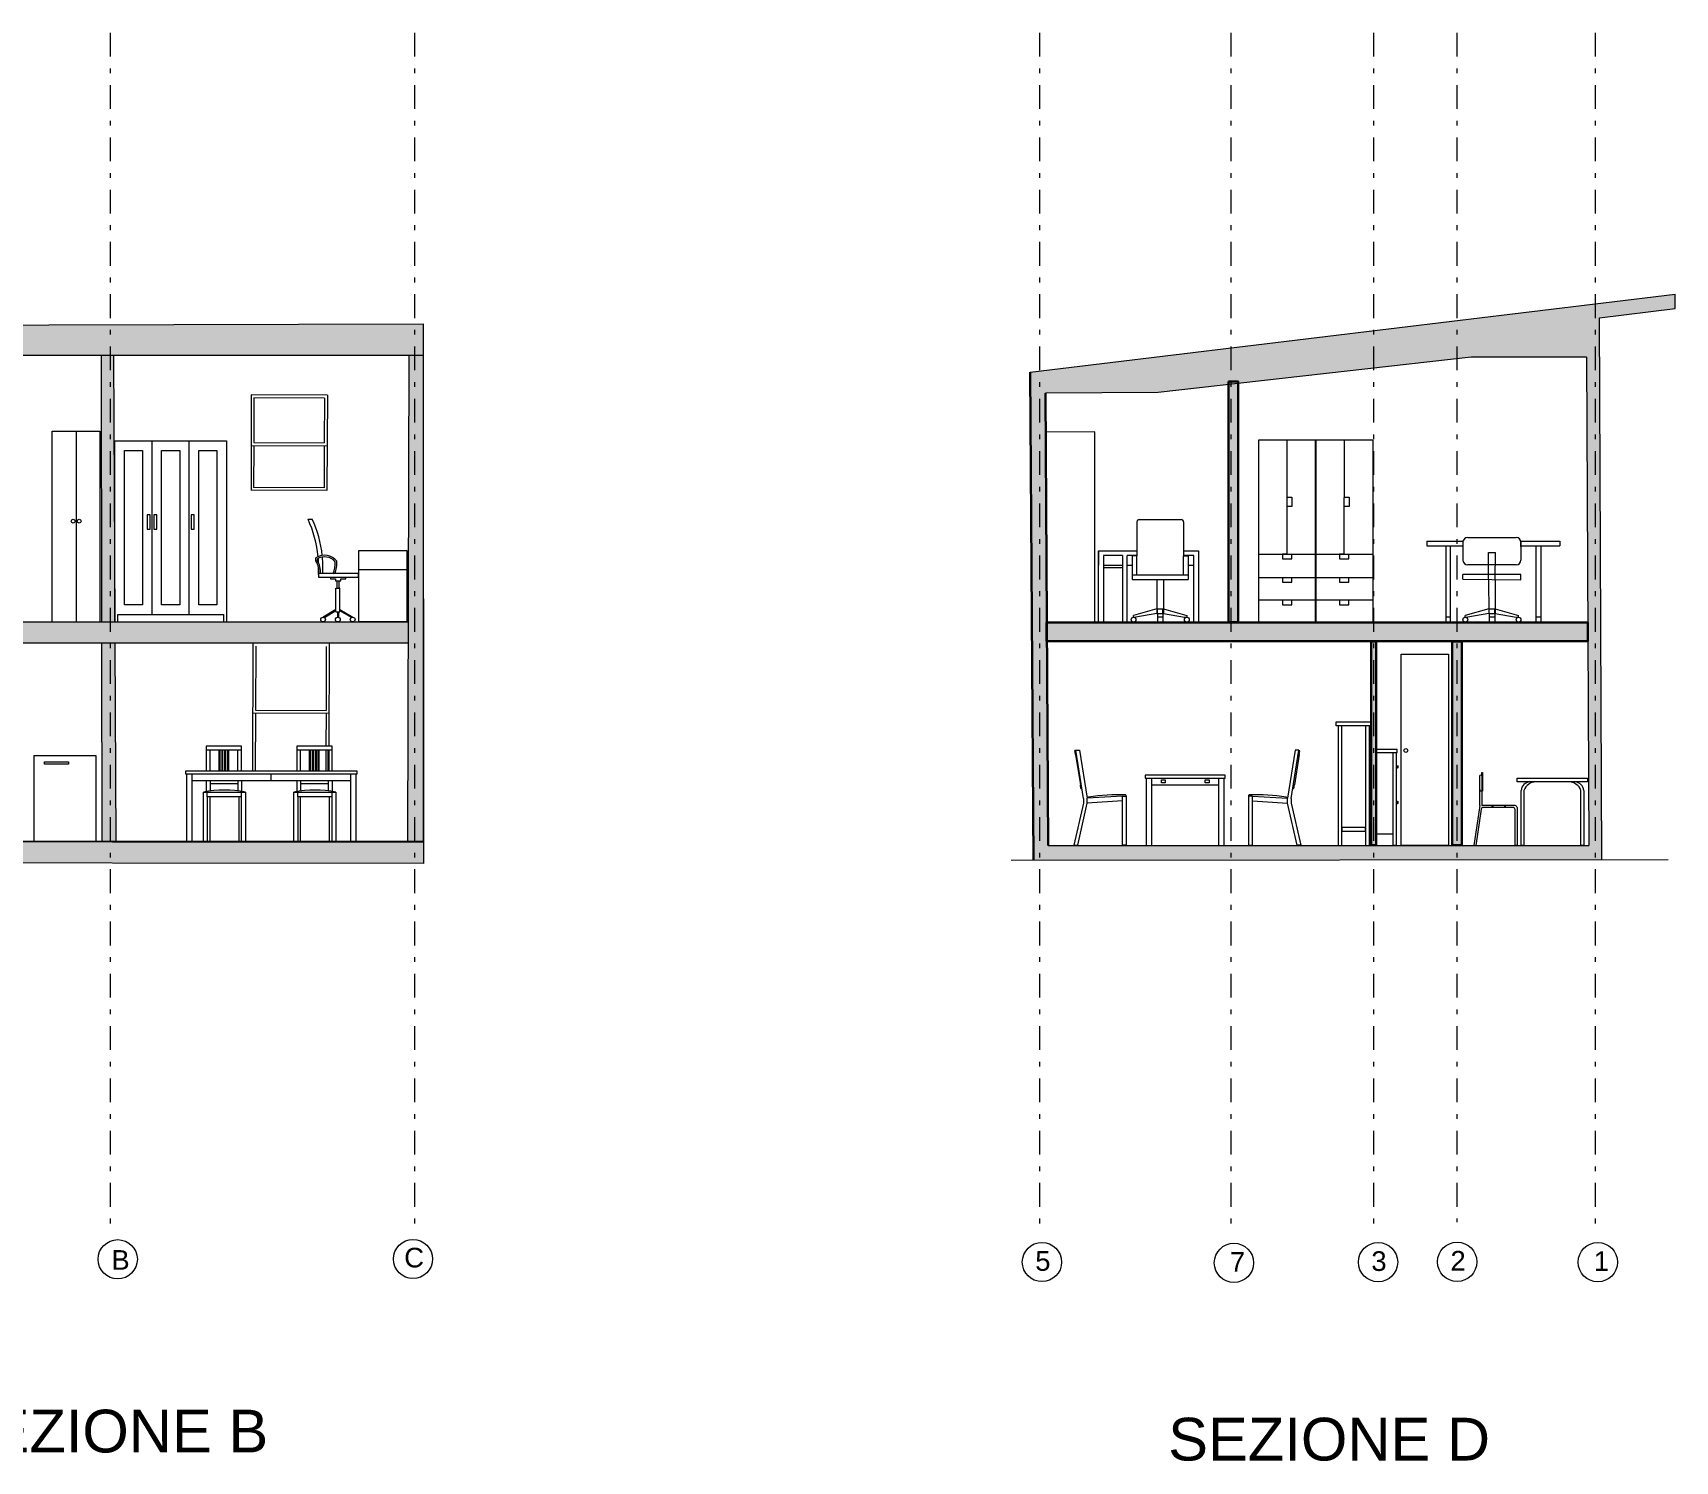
# Model space of a CAD drawing. Header units: inches. Extents: x -26 to 192, y 12 to 124.
# Drawn here: x 29.21 to 63.76, y 50.05 to 80.1 of the extents above; entities that cross this region are included whole.
import ezdxf

# ---------------------------------------------------------------- set-up
doc = ezdxf.new("R2010")
doc.units = ezdxf.units.IN
doc.header["$MEASUREMENT"] = 0
doc.linetypes.add('DASHDOT', pattern=[1, 0.5, -0.25, 0, -0.25])
for name, color, linetype, lineweight in [('A-ANNO-NOTE', 255, 'Continuous', 35), ('Arredi', 3, 'Continuous', 15), ('linee', 255, 'DASHDOT', 13), ('Muri esterni', 1, 'Continuous', 30), ('S.Finestre', 6, 'Continuous', 30)]:
    doc.layers.add(name, color=color, linetype=linetype, lineweight=lineweight)
doc.styles.get("Standard").update_dxf_attribs({"font": 'Arial.ttf'})

msp = doc.modelspace()

# ---------------------------------------------------------------- hatches: boundary and pattern name
at = {"lineweight": 0}
h = msp.add_hatch(color=0, dxfattribs=at)
h.dxf.hatch_style = 1
h.set_gradient(color1=(51, 51, 51), color2=(51, 51, 51), tint=1)
h.paths.add_polyline_path([(62.173, 74.106), (63.761, 74.299), (63.761, 74.6), (50.192, 72.96), (50.247, 62.696), (62.221, 62.708)])
h.paths.add_polyline_path([(61.899, 73.276), (61.942, 63.003), (50.57, 63.001), (50.519, 72.52), (52.888, 72.532), (59.472, 73.276)], flags=16)
at = {"layer": 'linee'}
h = msp.add_hatch(color=0, dxfattribs=at)
h.dxf.hatch_style = 1
h.set_gradient(color1=(51, 51, 51), color2=(51, 51, 51), tint=1)
h.paths.add_polyline_path([(56.801, 70.334), (56.901, 70.334), (56.901, 70.134), (56.801, 70.134)], flags=0)
h.paths.add_polyline_path([(50.194, 72.96), (50.26, 62.696), (62.221, 62.708), (62.173, 74.106), (63.761, 74.299), (63.761, 74.6)])
h.paths.add_polyline_path([(52.888, 72.532), (59.472, 73.276), (61.899, 73.276), (61.942, 63.003), (61.839, 63.003), (61.839, 63.001), (61.779, 63.001), (50.57, 63.001), (50.519, 72.52)], flags=16)
h.paths.add_polyline_path([(56.205, 71.534), (56.805, 71.534), (56.798, 69.134), (56.205, 69.134)], flags=0)
h.paths.add_polyline_path([(52.489, 69.859), (53.369, 69.859, -0.414214), (53.419, 69.809), (53.419, 69.204), (53.733, 69.204), (53.733, 67.704), (53.633, 67.704), (53.633, 68.904), (53.519, 68.904), (53.519, 68.699), (53.519, 68.599), (52.999, 68.599), (52.999, 67.979), (53.489, 67.844), (53.489, 67.804, -0.414214), (53.539, 67.754, -1), (53.439, 67.754, -0.414214), (53.489, 67.804), (53.439, 67.804), (52.997, 67.886), (52.987, 67.886), (52.987, 67.704), (52.87, 67.704), (52.87, 67.886), (52.86, 67.886), (52.419, 67.804), (52.369, 67.804, -0.414214), (52.419, 67.754, -0.410565), (52.369, 67.704), (52.233, 67.704), (52.233, 67.704), (51.633, 67.704), (51.633, 69.204), (52.439, 69.204), (52.439, 69.809, -0.414214)], flags=0)
h.paths.add_polyline_path([(56.198, 67.704), (54.998, 67.704), (54.998, 68.164), (56.198, 68.164)], flags=0)
h.paths.add_polyline_path([(54.998, 71.534), (55.598, 71.534), (55.598, 70.334), (55.698, 70.334), (55.698, 70.134), (55.598, 70.134), (55.598, 71.534), (54.998, 71.534), (54.998, 69.134), (54.998, 68.644), (56.898, 68.644), (56.898, 68.544), (56.698, 68.544), (56.698, 68.644), (55.698, 68.644), (55.698, 68.544), (55.498, 68.544), (55.498, 68.644), (54.998, 68.644)], flags=0)
h.paths.add_polyline_path([(53.519, 69.099), (53.633, 69.104), (53.419, 69.104), (53.419, 69.099)], flags=0)
h.paths.add_polyline_path([(52.439, 69.104), (52.439, 69.099), (52.439, 68.699), (52.339, 68.699), (52.339, 69.104)], flags=0)
h.paths.add_polyline_path([(52.133, 69.104), (52.133, 67.704), (51.733, 67.704), (51.733, 69.104)], flags=0)
h.paths.add_polyline_path([(57.47, 67.29), (57.47, 65.021), (57.91, 65.021), (57.91, 64.961), (57.89, 64.961), (57.89, 63.001), (57.83, 63.001), (57.83, 63.241), (57.47, 63.241), (57.47, 67.29), (57.37, 67.29), (57.37, 65.521), (57.33, 65.521), (57.33, 63.001), (57.25, 63.001), (57.25, 63.301), (56.75, 63.301), (56.75, 63.001), (56.67, 63.001), (56.67, 65.521), (56.63, 65.521), (56.63, 65.601), (57.37, 65.601), (57.37, 67.29)], flags=0)
h.paths.add_polyline_path([(58.538, 69.404), (59.299, 69.404, -0.356388), (59.397, 69.484), (60.417, 69.484, -0.356388), (60.515, 69.404), (61.338, 69.404), (61.338, 69.304), (60.938, 69.304), (60.938, 67.804), (60.838, 67.804), (60.838, 69.304), (60.517, 69.304), (60.517, 69.294), (60.517, 69.009, -0.414212), (60.417, 68.909), (59.981, 68.909), (59.979, 68.704), (60.517, 68.704), (60.517, 68.594), (59.977, 68.598), (59.977, 67.979), (60.467, 67.844), (60.467, 67.804, -0.414214), (60.517, 67.754, -1), (60.417, 67.754, -0.414214), (60.467, 67.804), (60.417, 67.804), (59.976, 67.886), (59.966, 67.886), (59.839, 67.886), (59.397, 67.804), (59.347, 67.804, -0.414214), (59.397, 67.754, -1), (59.297, 67.754, -0.414214), (59.347, 67.804), (59.347, 67.844), (59.839, 67.98), (59.837, 68.599), (59.297, 68.604), (59.297, 68.704), (59.837, 68.704), (59.837, 68.909), (59.397, 68.909, -0.414214), (59.297, 69.009), (59.297, 69.304), (59.038, 69.304), (59.038, 67.804), (58.938, 67.804), (58.938, 69.304), (58.538, 69.304)], flags=0)
h.paths.add_polyline_path([(51.234, 65.006), (51.395, 63.995, -0.192906), (51.422, 64.017, -0.056956), (52.198, 64.066, -0.61279), (52.213, 64.039), (52.213, 63.006), (52.133, 63.006), (52.133, 63.94), (51.395, 63.895), (51.193, 63.006), (51.113, 63.006), (51.315, 63.89), (51.315, 63.99), (51.281, 64.202, -0.095315), (51.261, 64.202), (51.249, 64.281), (51.147, 64.92), (51.135, 64.999, -0.100389), (51.154, 65.004), (51.154, 65.006)], flags=0)
h.paths.add_polyline_path([(57.995, 67.025), (58.995, 67.025), (58.995, 63.001), (57.995, 63.001)], flags=0)
h.paths.add_polyline_path([(52.615, 64.481), (54.295, 64.481), (54.295, 64.421), (54.275, 64.421), (54.275, 63.001), (54.155, 63.001), (54.155, 64.281), (52.755, 64.281), (52.755, 63.001), (52.635, 63.001), (52.635, 64.421), (52.615, 64.421)], flags=0)
h.paths.add_polyline_path([(52.955, 64.381), (53.035, 64.381), (53.035, 64.321), (52.955, 64.321)], flags=0)
h.paths.add_polyline_path([(55.767, 65.006), (55.847, 65.006), (55.845, 64.998, -0.100389), (55.865, 64.992), (55.852, 64.913), (55.752, 64.281), (55.739, 64.202, -0.095315), (55.719, 64.202), (55.685, 63.99), (55.685, 63.89), (55.887, 63.006), (55.807, 63.006), (55.605, 63.895), (54.867, 63.94), (54.867, 63.006), (54.787, 63.006), (54.787, 64.039, -0.61279), (54.802, 64.066, -0.056956), (55.578, 64.017, -0.192906), (55.605, 63.995)], flags=0)
h.paths.add_polyline_path([(53.875, 64.381), (53.955, 64.381), (53.955, 64.321), (53.875, 64.321)], flags=0)
h.paths.add_polyline_path([(58.135, 65.001, -1), (58.055, 65.001, -1)], flags=0)
h.paths.add_polyline_path([(59.692, 64.541), (59.706, 64.541), (59.706, 64.146), (59.692, 64.146), (59.692, 64.147, 0.096723), (59.652, 64.141), (59.652, 64.181), (59.652, 64.475, -0.096723), (59.692, 64.481)], flags=0)
h.paths.add_polyline_path([(60.439, 64.421), (61.919, 64.421), (61.919, 64.341), (60.83, 64.341, 0.298283), (60.579, 64.161), (60.579, 63.001), (60.519, 63.001), (60.519, 64.161, -0.356963), (60.703, 64.341), (60.439, 64.341)], flags=0)
at = {"layer": 'Muri esterni', "lineweight": 0}
h = msp.add_hatch(color=0, dxfattribs=at)
h.dxf.hatch_style = 1
h.set_gradient(color1=(51, 51, 51), color2=(51, 51, 51), tint=1)
h.paths.add_polyline_path([(24.656, 73.318), (24.297, 73.318), (24.336, 63.094), (24.524, 63.088), (24.661, 63.088)])
h.paths.add_polyline_path([(37.115, 67.705), (24.659, 67.705), (24.659, 67.256), (37.114, 67.256)])
h.paths.add_polyline_path([(30.941, 67.256), (30.665, 67.256), (30.67, 63.084), (30.961, 63.084)])
h.paths.add_polyline_path([(30.907, 73.318), (30.657, 73.318), (30.664, 67.705), (30.939, 67.705)])
h.paths.add_polyline_path([(37.428, 63.074), (28.346, 63.084), (24.345, 63.084), (24.345, 62.639), (37.428, 62.624)])
h.paths.add_polyline_path([(37.423, 73.976), (24.295, 73.945), (24.297, 73.318), (24.656, 73.318), (37.423, 73.318)])
h.paths.add_polyline_path([(37.423, 73.318), (37.129, 73.318), (37.103, 63.084), (37.423, 63.084)])
at = {"layer": 'Muri esterni'}
h = msp.add_hatch(color=0, dxfattribs=at)
h.dxf.hatch_style = 1
h.set_gradient(color1=(51, 51, 51), color2=(51, 51, 51), tint=1)
h.paths.add_polyline_path([(54.417, 67.691), (54.417, 67.298), (57.414, 67.298), (57.414, 67.691)])
h.paths.add_polyline_path([(57.414, 67.691), (57.414, 67.298), (59.171, 67.298), (59.171, 67.691)])
h.paths.add_polyline_path([(59.171, 67.691), (59.171, 67.298), (61.923, 67.298), (61.923, 67.661), (61.923, 67.691)])
h.paths.add_polyline_path([(54.417, 67.298), (54.417, 67.691), (50.545, 67.691), (50.547, 67.298)])
h.paths.add_polyline_path([(54.565, 72.722), (54.417, 72.705), (54.417, 67.702), (54.565, 67.702)])
h.paths.add_polyline_path([(54.417, 72.705), (54.365, 72.699), (54.365, 67.702), (54.417, 67.702)])
h.paths.add_polyline_path([(57.37, 63.01), (57.414, 63.01), (57.414, 67.29), (57.37, 67.29)])
h.paths.add_polyline_path([(57.469, 67.29), (57.414, 67.29), (57.414, 63.01), (57.469, 63.01)])
h.paths.add_polyline_path([(59.27, 67.29), (59.171, 67.29), (59.171, 63.01), (59.27, 63.01)])
h.paths.add_polyline_path([(59.171, 67.29), (59.07, 67.29), (59.07, 63.01), (59.171, 63.01)])

# ---------------------------------------------------------------- linework, layer by layer
at = {"color": 0, "lineweight": 0}
msp.add_lwpolyline([(61.839, 64.161), (61.839, 63.001), (61.779, 63.001)], dxfattribs=at)
at = {"layer": 'A-ANNO-NOTE', "color": 0, "lineweight": 0}
for centre in [(30.998, 54.296), (37.21, 54.302), (50.441, 54.238), (54.48, 54.22), (57.511, 54.236), (59.175, 54.243), (62.135, 54.236)]:
    msp.add_circle(centre, 0.413, dxfattribs=at)
at = {"layer": 'Arredi', "color": 0, "lineweight": 0}
for p, q in [((31.721, 67.866), (31.721, 71.517)), ((32.503, 67.866), (32.503, 71.517)), ((51.554, 71.704), (50.524, 71.698)), ((51.554, 67.704), (51.554, 71.704)), ((54.998, 71.534), (54.998, 67.704)), ((56.198, 71.534), (54.998, 71.534)), ((54.998, 71.534), (54.998, 69.134)), ((55.598, 69.134), (55.598, 71.534)), ((56.198, 67.704), (56.198, 71.534)), ((56.205, 71.534), (56.205, 67.704)), ((57.405, 71.534), (56.205, 71.534)), ((56.798, 69.134), (56.805, 71.534)), ((57.405, 67.704), (57.405, 71.534)), ((55.598, 70.334), (55.698, 70.334)), ((55.698, 70.134), (55.598, 70.134)), ((55.698, 70.334), (55.698, 70.134)), ((56.801, 70.334), (56.901, 70.334)), ((56.901, 70.134), (56.801, 70.134)), ((56.901, 70.334), (56.901, 70.134)), ((35.002, 69.87), (35.088, 69.87)), ((52.439, 69.809), (52.439, 69.099)), ((52.489, 69.859), (53.369, 69.859)), ((53.419, 69.809), (53.419, 69.099)), ((54.998, 69.624), (54.998, 67.704)), ((54.998, 69.624), (54.998, 68.624)), ((54.998, 69.624), (54.998, 68.424)), ((59.397, 69.484), (60.417, 69.484)), ((51.633, 69.204), (52.439, 69.204)), ((51.633, 67.704), (51.633, 69.204)), ((51.633, 69.204), (51.633, 68.904)), ((52.133, 69.104), (51.733, 69.104)), ((51.733, 69.104), (51.733, 67.704)), ((52.133, 69.104), (52.133, 67.704)), ((52.439, 69.104), (52.233, 69.104)), ((52.233, 67.704), (52.233, 69.104)), ((52.439, 69.099), (52.339, 69.099)), ((52.339, 69.099), (52.339, 68.699)), ((52.439, 68.699), (52.439, 69.099)), ((53.419, 69.204), (53.733, 69.204)), ((53.633, 69.104), (53.419, 69.104)), ((53.419, 68.699), (53.419, 69.099)), ((53.419, 69.099), (53.519, 69.099)), ((53.519, 69.099), (53.519, 68.699)), ((53.633, 67.704), (53.633, 69.104)), ((53.733, 69.204), (53.733, 67.704)), ((54.998, 69.134), (57.405, 69.134)), ((55.598, 69.134), (55.498, 69.134)), ((55.498, 69.134), (55.498, 69.034)), ((55.698, 69.034), (55.698, 69.134)), ((56.798, 69.134), (56.698, 69.134)), ((56.698, 69.134), (56.698, 69.034)), ((56.898, 69.034), (56.898, 69.134)), ((58.538, 69.404), (59.299, 69.404)), ((58.538, 69.404), (58.538, 69.304)), ((58.538, 69.304), (59.297, 69.304)), ((58.938, 69.304), (58.938, 67.704)), ((59.038, 67.704), (59.038, 69.304)), ((59.297, 69.404), (59.297, 69.304)), ((59.297, 69.384), (59.297, 69.009)), ((59.837, 68.599), (59.837, 69.168)), ((59.837, 69.168), (59.984, 69.168)), ((59.977, 68.599), (59.984, 69.168)), ((60.515, 69.404), (61.338, 69.404)), ((60.517, 69.294), (60.517, 69.404)), ((60.517, 69.384), (60.517, 69.009)), ((60.517, 69.304), (61.338, 69.304)), ((60.838, 67.704), (60.838, 69.304)), ((60.938, 69.304), (60.938, 67.704)), ((61.338, 69.404), (61.338, 69.304)), ((51.733, 68.904), (52.133, 68.904)), ((51.733, 68.904), (51.733, 68.854)), ((51.733, 68.854), (52.133, 68.854)), ((52.233, 68.904), (52.339, 68.904)), ((53.519, 68.904), (53.633, 68.904)), ((55.498, 69.034), (55.698, 69.034)), ((56.698, 69.034), (56.898, 69.034)), ((60.417, 68.909), (59.397, 68.909)), ((35.608, 68.416), (35.66, 68.416)), ((36.063, 68.656), (36.063, 68.712)), ((52.339, 68.699), (53.519, 68.699)), ((52.339, 68.699), (52.339, 68.599)), ((52.339, 68.599), (53.519, 68.599)), ((52.859, 68.599), (52.86, 67.886)), ((52.999, 68.599), (52.999, 67.886)), ((53.519, 68.699), (53.519, 68.599)), ((54.998, 68.644), (57.405, 68.644)), ((54.998, 68.424), (54.998, 68.184)), ((55.498, 68.644), (55.498, 68.544)), ((55.498, 68.544), (55.698, 68.544)), ((55.698, 68.544), (55.698, 68.644)), ((56.698, 68.644), (56.698, 68.544)), ((56.698, 68.544), (56.898, 68.544)), ((56.898, 68.544), (56.898, 68.644)), ((60.517, 68.704), (59.297, 68.704)), ((59.297, 68.604), (59.297, 68.704)), ((59.297, 68.604), (60.517, 68.594)), ((59.837, 68.599), (59.839, 67.886)), ((59.977, 68.599), (59.977, 67.886)), ((60.517, 68.594), (60.517, 68.704)), ((57.405, 68.164), (54.998, 68.164)), ((55.498, 68.164), (55.498, 68.064)), ((55.498, 68.064), (55.698, 68.064)), ((55.698, 68.064), (55.698, 68.164)), ((56.698, 68.164), (56.698, 68.064)), ((56.698, 68.064), (56.898, 68.064)), ((56.898, 68.064), (56.898, 68.164)), ((35.345, 67.798), (35.59, 67.945)), ((35.619, 67.919), (35.619, 67.804)), ((35.641, 67.919), (35.641, 67.804)), ((35.917, 67.799), (35.674, 67.943)), ((52.86, 67.98), (52.369, 67.844)), ((52.369, 67.804), (52.369, 67.844)), ((52.369, 67.804), (52.419, 67.804)), ((52.86, 67.886), (52.419, 67.804)), ((52.86, 67.98), (52.999, 67.979)), ((52.86, 67.886), (52.999, 67.886)), ((52.86, 67.886), (52.87, 67.886)), ((52.87, 67.886), (52.87, 67.98)), ((52.87, 67.886), (52.87, 67.704)), ((52.987, 67.804), (52.87, 67.804)), ((52.987, 67.886), (52.987, 67.98)), ((52.997, 67.886), (52.987, 67.886)), ((52.987, 67.886), (52.987, 67.704)), ((52.997, 67.886), (53.439, 67.804)), ((52.999, 67.979), (53.489, 67.844)), ((53.439, 67.804), (53.489, 67.804)), ((53.489, 67.844), (53.489, 67.804)), ((59.038, 67.804), (58.938, 67.804)), ((59.839, 67.98), (59.347, 67.844)), ((59.347, 67.804), (59.347, 67.844)), ((59.347, 67.804), (59.397, 67.804)), ((59.839, 67.886), (59.397, 67.804)), ((59.839, 67.98), (59.977, 67.98)), ((59.839, 67.886), (59.977, 67.886)), ((59.839, 67.886), (59.849, 67.886)), ((59.849, 67.886), (59.849, 67.98)), ((59.849, 67.886), (59.849, 67.704)), ((59.966, 67.804), (59.849, 67.804)), ((59.966, 67.886), (59.966, 67.98)), ((59.976, 67.886), (59.966, 67.886)), ((59.966, 67.886), (59.966, 67.704)), ((59.976, 67.886), (60.417, 67.804)), ((59.977, 67.979), (60.467, 67.844)), ((60.417, 67.804), (60.467, 67.804)), ((60.467, 67.804), (60.467, 67.844)), ((60.938, 67.804), (60.838, 67.804)), ((50.545, 67.704), (52.454, 67.704)), ((52.233, 67.704), (51.633, 67.704)), ((51.633, 67.704), (52.233, 67.704)), ((52.87, 67.704), (52.987, 67.704)), ((53.733, 67.704), (53.633, 67.704)), ((53.733, 67.704), (53.633, 67.704)), ((54.998, 67.704), (55.598, 67.704)), ((54.998, 67.704), (56.198, 67.704)), ((56.205, 67.704), (57.405, 67.704)), ((59.966, 67.704), (59.849, 67.704)), ((60.538, 67.704), (60.438, 67.704)), ((33.604, 65.01), (32.862, 65.01)), ((32.943, 64.569), (32.943, 65.01)), ((33.133, 64.569), (33.133, 65.01)), ((33.153, 64.569), (33.153, 65.01)), ((33.193, 64.569), (33.193, 65.01)), ((33.213, 64.569), (33.213, 65.01)), ((33.253, 64.569), (33.253, 65.01)), ((33.273, 64.569), (33.273, 65.01)), ((33.314, 64.569), (33.314, 65.01)), ((33.334, 64.569), (33.334, 65.01)), ((33.524, 64.569), (33.524, 65.01)), ((35.508, 65.01), (34.766, 65.01)), ((34.846, 64.569), (34.846, 65.01)), ((35.036, 64.569), (35.036, 65.01)), ((35.057, 64.569), (35.057, 65.01)), ((35.097, 64.569), (35.097, 65.01)), ((35.117, 64.569), (35.117, 65.01)), ((35.157, 64.569), (35.157, 65.01)), ((35.177, 64.569), (35.177, 65.01)), ((35.217, 64.569), (35.217, 65.01)), ((35.237, 64.569), (35.237, 65.01)), ((35.377, 65.01), (35.375, 64.569)), ((35.428, 64.569), (35.428, 65.01)), ((35.437, 65.01), (35.436, 64.569)), ((51.147, 64.92), (51.135, 64.999)), ((55.852, 64.913), (55.865, 64.992)), ((29.234, 64.894), (30.537, 64.894)), ((29.234, 64.894), (29.234, 63.085)), ((30.537, 64.894), (30.537, 63.085)), ((51.147, 64.92), (51.249, 64.281)), ((55.853, 64.92), (55.752, 64.281)), ((32.862, 64.368), (32.862, 64.138)), ((32.943, 64.368), (32.943, 64.15)), ((32.943, 64.308), (33.524, 64.308)), ((33.524, 64.368), (33.524, 64.152)), ((33.604, 64.368), (33.604, 64.141)), ((33.891, 64.508), (33.891, 64.508)), ((34.227, 64.368), (34.227, 64.508)), ((34.766, 64.368), (34.766, 64.138)), ((34.846, 64.368), (34.846, 64.15)), ((34.846, 64.308), (35.428, 64.308)), ((35.375, 64.508), (35.375, 64.502)), ((35.428, 64.368), (35.428, 64.152)), ((35.508, 64.368), (35.508, 64.141)), ((51.261, 64.202), (51.249, 64.281)), ((52.755, 64.281), (54.155, 64.281)), ((55.739, 64.202), (55.752, 64.281)), ((59.706, 64.361), (59.692, 64.361)), ((59.692, 64.341), (59.706, 64.341)), ((32.882, 64.027), (32.882, 64.127)), ((33.604, 64.027), (33.604, 64.127)), ((34.786, 64.027), (34.786, 64.127)), ((35.508, 64.027), (35.508, 64.127)), ((51.315, 63.99), (51.315, 63.89)), ((52.133, 63.94), (51.395, 63.895)), ((54.867, 63.94), (55.605, 63.895)), ((55.685, 63.99), (55.685, 63.89)), ((59.652, 64.181), (59.652, 64.141)), ((59.652, 63.841), (59.525, 63.001)), ((59.682, 63.77), (59.565, 63.001)), ((60.398, 63.841), (59.701, 63.841)), ((60.358, 63.801), (59.718, 63.801)), ((59.915, 63.801), (59.915, 63.841)), ((59.935, 63.801), (59.935, 63.841)), ((60.175, 63.801), (60.175, 63.841)), ((60.195, 63.801), (60.195, 63.841)), ((60.435, 63.801), (60.435, 63.001))]:
    msp.add_line(p, q, dxfattribs=at)
for points in [[(29.621, 67.705), (29.621, 71.717), (30.624, 71.717), (30.624, 67.705)], [(30.123, 71.717), (30.123, 67.705)], [(30.939, 67.705), (30.939, 71.517), (33.286, 71.517), (33.286, 67.705)], [(31.139, 68.066), (31.139, 71.316), (31.52, 71.316), (31.52, 68.066), (31.139, 68.066)], [(31.922, 68.066), (31.922, 71.316), (32.303, 71.316), (32.303, 68.066), (31.922, 68.066)], [(32.704, 68.066), (32.704, 71.316), (33.085, 71.316), (33.085, 68.066), (32.704, 68.066)], [(31.681, 69.958), (31.621, 69.958), (31.621, 69.657), (31.681, 69.657), (31.681, 69.958)], [(31.821, 69.958), (31.761, 69.958), (31.761, 69.657), (31.821, 69.657), (31.821, 69.958)], [(32.604, 69.958), (32.544, 69.958), (32.544, 69.657), (32.604, 69.657), (32.604, 69.958)], [(36.074, 67.705), (36.074, 69.21), (37.077, 69.21), (37.077, 67.705), (36.074, 67.705)], [(36.074, 68.809), (37.077, 68.809)], [(36.054, 68.722), (35.221, 68.722), (35.221, 68.656)], [(35.23, 68.646), (36.054, 68.646)], [(35.477, 68.646), (35.477, 68.61), (35.577, 68.61), (35.577, 68.574), (35.695, 68.574), (35.695, 68.61), (35.795, 68.61), (35.795, 68.646)], [(35.59, 67.919), (35.59, 68.416), (35.608, 68.416)], [(35.59, 67.919), (35.674, 67.919), (35.674, 68.416), (35.66, 68.416)], [(35.608, 68.574), (35.608, 68.416)], [(35.66, 68.416), (35.66, 68.574)], [(30.939, 67.705), (30.999, 67.705), (30.999, 67.866), (33.226, 67.866), (33.226, 67.705), (33.286, 67.705)], [(35.59, 67.969), (35.318, 67.806)], [(35.674, 67.969), (35.947, 67.805)], [(57.995, 67.025), (58.995, 67.025), (58.995, 63.001), (57.995, 63.001), (57.995, 67.025)], [(56.63, 65.601), (57.37, 65.601), (57.37, 65.521), (56.63, 65.521), (56.63, 65.601)], [(56.67, 63.001), (56.75, 63.001), (56.75, 65.521), (56.67, 65.521), (56.67, 63.001)], [(57.25, 63.001), (57.33, 63.001), (57.33, 65.521), (57.25, 65.521), (57.25, 63.001)], [(33.604, 64.569), (33.604, 65.09), (32.862, 65.09), (32.862, 64.569)], [(35.508, 64.569), (35.508, 65.09), (34.766, 65.09), (34.766, 64.569)], [(51.315, 63.99), (51.154, 65.006), (51.234, 65.006), (51.395, 63.995)], [(55.685, 63.99), (55.847, 65.006), (55.767, 65.006), (55.605, 63.995)], [(57.47, 65.021), (57.47, 64.961), (57.91, 64.961), (57.91, 65.021), (57.47, 65.021)], [(57.83, 63.241), (57.47, 63.241), (57.47, 64.961)], [(57.89, 64.961), (57.89, 63.001), (57.83, 63.001), (57.83, 64.961)], [(57.909, 64.675), (57.89, 64.675), (57.89, 64.645), (57.909, 64.645)], [(32.422, 64.569), (32.422, 64.508), (36.032, 64.508), (36.032, 64.569), (32.422, 64.569)], [(32.442, 64.508), (32.442, 63.085), (32.563, 63.085), (32.563, 64.508)], [(32.563, 64.368), (35.892, 64.368)], [(35.892, 64.508), (35.892, 63.085), (36.012, 63.085), (36.012, 64.508)], [(52.615, 64.481), (52.615, 64.421), (54.295, 64.421), (54.295, 64.481), (52.615, 64.481)], [(52.635, 64.421), (52.635, 63.001), (52.755, 63.001), (52.755, 64.421)], [(52.955, 64.381), (53.035, 64.381), (53.035, 64.321), (52.955, 64.321), (52.955, 64.381)], [(53.875, 64.381), (53.955, 64.381), (53.955, 64.321), (53.875, 64.321), (53.875, 64.381)], [(54.155, 64.421), (54.155, 63.001), (54.275, 63.001), (54.275, 64.421)], [(59.652, 63.841), (59.652, 64.475)], [(59.682, 64.481), (59.692, 64.481), (59.692, 63.85)], [(59.692, 64.481), (59.692, 64.541), (59.706, 64.541), (59.706, 64.146), (59.692, 64.146)], [(60.439, 64.421), (61.919, 64.421), (61.919, 64.341), (60.439, 64.341), (60.439, 64.421)], [(32.802, 63.085), (32.802, 64.127), (33.685, 64.127), (33.685, 63.085), (33.604, 63.085), (33.604, 64.027), (32.882, 64.027), (32.882, 63.085), (32.802, 63.085)], [(32.862, 63.085), (32.943, 63.085), (32.943, 64.027)], [(33.544, 64.027), (33.544, 63.085), (33.624, 63.085)], [(34.706, 63.085), (34.706, 64.127), (35.588, 64.127), (35.588, 63.085), (35.508, 63.085), (35.508, 64.027), (34.786, 64.027), (34.786, 63.085), (34.706, 63.085)], [(34.766, 63.085), (34.846, 63.085), (34.846, 64.027)], [(35.448, 64.027), (35.448, 63.085), (35.528, 63.085)], [(52.133, 64.039), (51.395, 63.995)], [(51.395, 63.895), (51.395, 63.995)], [(52.213, 63.006), (52.133, 63.006), (52.133, 64.039), (52.213, 64.039), (52.213, 63.006)], [(54.787, 63.006), (54.867, 63.006), (54.867, 64.039), (54.787, 64.039), (54.787, 63.006)], [(54.867, 64.039), (55.605, 63.995)], [(55.605, 63.895), (55.605, 63.995)], [(57.909, 63.923), (57.89, 63.923), (57.89, 63.893), (57.909, 63.893)], [(60.519, 63.001), (60.519, 64.161)], [(60.579, 64.161), (60.579, 63.001), (60.519, 63.001)], [(61.779, 63.001), (61.779, 64.161)], [(51.315, 63.89), (51.113, 63.006), (51.193, 63.006), (51.395, 63.895)], [(55.685, 63.89), (55.887, 63.006), (55.807, 63.006), (55.605, 63.895)], [(60.435, 63.001), (60.395, 63.001), (60.395, 63.764)], [(56.75, 63.301), (57.25, 63.301), (57.25, 63.381), (56.75, 63.381), (56.75, 63.301)]]:
    msp.add_lwpolyline(points, dxfattribs=at)
msp.add_lwpolyline([(29.455, 64.761), (29.963, 64.761), (29.963, 64.712), (29.455, 64.712)], close=True, dxfattribs=at)
for centre, radius in [((30.06, 69.826), 0.0401), ((30.187, 69.826), 0.0401), ((35.318, 67.755), 0.0502), ((35.629, 67.755), 0.0502), ((35.941, 67.755), 0.0502), ((52.369, 67.754), 0.05), ((53.489, 67.754), 0.05), ((59.347, 67.754), 0.05), ((60.467, 67.754), 0.05), ((58.095, 65.001), 0.04)]:
    msp.add_circle(centre, radius, dxfattribs=at)
for centre, radius, start, end in [((35.007, 69.867), 0.00537, 140.7444, 219.2556), ((32.799, 68.848), 2.426, 5.4604, 24.7963), ((35.087, 69.865), 0.00565, 40.429, 76.009), ((32.89, 68.848), 2.426, 6.0738, 24.8624), ((52.489, 69.809), 0.05, 90, 180), ((53.369, 69.809), 0.05, 0, 90), ((59.397, 69.384), 0.1, 90, 180), ((60.417, 69.384), 0.1, 0, 90), ((35.35, 68.778), 0.33, 38.5627, 123.3178), ((35.21, 69.021), 0.0526, 140.942, 219.058), ((34.845, 68.782), 0.384, 348.6096, 32.4052), ((35.352, 68.782), 0.293, 40.4401, 123.4585), ((35.218, 69.023), 0.0274, 172.7838, 220.3749), ((34.847, 68.782), 0.415, 351.6841, 32.4802), ((32.799, 68.848), 2.426, 2.6, 4.5855), ((32.799, 68.848), 2.426, 357.0257, 359.6589), ((32.89, 68.848), 2.426, 357.0257, 5.2753), ((35.055, 68.938), 0.522, 335.5166, 3.6847), ((35.044, 68.942), 0.566, 337.1749, 4.288), ((59.397, 69.009), 0.1, 180, 270), ((60.417, 69.009), 0.1, 270, 0), ((35.231, 68.656), 0.0101, 179.4984, 276.3762), ((36.053, 68.712), 0.0101, 358.4951, 95.373), ((36.053, 68.656), 0.0101, 263.6238, 0.5016), ((51.158, 64.954), 0.0507, 95.1151, 118.0457), ((55.841, 64.947), 0.0507, 61.9543, 84.8849), ((51.157, 64.972), 0.0538, 259.1106, 280.8894), ((55.842, 64.966), 0.0538, 259.1106, 280.8894), ((51.273, 64.236), 0.0507, 95.1151, 118.0457), ((55.728, 64.236), 0.0507, 61.9543, 84.8849), ((59.687, 64.376), 0.105, 87.2135, 109.312), ((60.721, 64.139), 0.203, 95.1142, 173.693), ((60.842, 64.06), 0.282, 92.4547, 158.8904), ((61.517, 64.06), 0.282, 21.1096, 87.5453), ((61.638, 64.139), 0.203, 6.307, 84.8858), ((33.243, 61.78), 2.388, 79.3552, 100.6448), ((35.147, 61.78), 2.388, 79.3552, 100.6448), ((51.271, 64.255), 0.0538, 259.1106, 280.8894), ((51.436, 63.972), 0.0474, 106.9315, 150.6059), ((52.022, 60.65), 3.421, 86.998, 100.101), ((52.198, 64.048), 0.0177, 326.4024, 81.6677), ((54.802, 64.048), 0.0177, 98.3323, 213.5976), ((54.978, 60.65), 3.421, 79.899, 93.002), ((55.564, 63.972), 0.0474, 29.3941, 73.0685), ((55.729, 64.255), 0.0538, 259.1106, 280.8894), ((59.687, 64.042), 0.105, 87.2135, 109.312), ((59.719, 63.763), 0.0385, 92.3261, 173.3562), ((59.702, 63.85), 0.00953, 182.4678, 263.2858), ((60.356, 63.763), 0.0385, 357.6739, 92.3261), ((60.396, 63.803), 0.0385, 357.6739, 92.3261)]:
    msp.add_arc(centre, radius, start, end, dxfattribs=at)
for centre in [(57.918, 64.66), (57.918, 63.908)]:
    msp.add_ellipse(centre, major_axis=(0, -0.03), ratio=0.357638, dxfattribs=at)
at = {"layer": 'linee', "color": 0}
for p, q in [((30.842, 80.101), (30.842, 55.009)), ((37.245, 80.101), (37.245, 55.009)), ((50.386, 80.101), (50.386, 55.009)), ((54.417, 80.101), (54.417, 55.009)), ((57.414, 80.101), (57.414, 55.009)), ((59.171, 80.101), (59.171, 55.077)), ((62.077, 80.101), (62.077, 55.009))]:
    msp.add_line(p, q, dxfattribs=at)
at = {"layer": 'Muri esterni', "color": 0, "lineweight": 0}
for p, q in [((63.761, 74.299), (63.761, 74.6)), ((59.472, 73.276), (52.888, 72.532)), ((61.899, 73.276), (59.472, 73.276)), ((54.365, 67.704), (54.365, 72.699)), ((54.565, 67.704), (54.565, 72.722)), ((52.888, 72.532), (50.519, 72.52)), ((61.924, 67.29), (50.547, 67.29)), ((57.37, 63.001), (57.37, 67.29)), ((57.47, 63.001), (57.47, 67.29)), ((59.07, 63.001), (59.07, 67.29)), ((59.27, 63.001), (59.27, 67.29)), ((49.794, 62.695), (63.615, 62.709))]:
    msp.add_line(p, q, dxfattribs=at)
at = {"layer": 'Muri esterni', "color": 0}
for p, q in [((50.26, 62.696), (50.194, 72.96)), ((50.519, 72.52), (50.57, 63.001))]:
    msp.add_line(p, q, dxfattribs=at)
at = {"layer": 'Muri esterni', "color": 0, "lineweight": 0}
for points in [[(50.194, 72.96), (63.761, 74.6)], [(62.173, 74.106), (63.761, 74.299)], [(62.221, 62.708), (62.173, 74.106)], [(24.295, 73.318), (37.423, 73.318)], [(30.664, 67.705), (30.657, 73.318), (30.907, 73.318), (30.939, 67.705)], [(61.899, 73.276), (61.942, 63.003)], [(24.659, 67.705), (37.115, 67.705)], [(37.114, 67.256), (24.659, 67.256)], [(30.941, 67.256), (30.961, 63.084), (30.67, 63.084), (30.665, 67.256)], [(50.57, 63.001), (61.942, 63.003)]]:
    msp.add_lwpolyline(points, dxfattribs=at)
for points in [[(24.295, 73.945), (37.423, 73.976), (37.423, 63.084), (24.336, 63.084)], [(37.129, 73.318), (37.423, 73.318), (37.428, 63.074), (37.103, 63.084)], [(24.336, 63.088), (37.428, 63.074), (37.428, 62.624), (24.334, 62.639)]]:
    msp.add_lwpolyline(points, close=True, dxfattribs=at)
at = {"layer": 'Muri esterni', "color": 0}
for points in [[(54.362, 72.766), (54.566, 72.766), (54.566, 67.702), (54.362, 67.702)], [(50.537, 67.691), (61.923, 67.691), (61.923, 67.298), (50.537, 67.298)], [(57.367, 67.291), (57.469, 67.291), (57.469, 63.01), (57.367, 63.01)], [(59.067, 67.291), (59.271, 67.291), (59.271, 63.01), (59.067, 63.01)]]:
    msp.add_lwpolyline(points, close=True, dxfattribs=at)
at = {"layer": 'S.Finestre', "color": 0, "lineweight": 0}
for p, q in [((35.408, 72.476), (33.804, 72.482)), ((33.804, 72.482), (33.804, 70.477)), ((33.864, 72.422), (33.86, 71.479)), ((35.348, 72.416), (33.864, 72.422)), ((35.348, 72.416), (35.344, 71.473)), ((35.408, 72.476), (35.4, 70.47)), ((33.86, 71.419), (33.856, 70.537)), ((35.344, 71.413), (35.34, 70.531)), ((35.34, 70.531), (33.856, 70.537)), ((35.4, 70.47), (33.796, 70.477)), ((33.842, 67.255), (33.831, 64.569)), ((33.902, 67.196), (33.897, 65.852)), ((35.386, 67.19), (35.381, 65.846)), ((35.447, 67.249), (35.438, 65.09)), ((33.897, 65.792), (33.891, 64.569)), ((35.381, 65.786), (35.378, 65.09))]:
    msp.add_line(p, q, dxfattribs=at)
for points in [[(33.8, 71.419), (35.404, 71.413)], [(33.86, 71.479), (35.344, 71.473)], [(33.836, 65.792), (35.441, 65.786)], [(33.897, 65.852), (35.381, 65.846)]]:
    msp.add_lwpolyline(points, dxfattribs=at)

# ---------------------------------------------------------------- texts
at = {"layer": 'A-ANNO-NOTE', "color": 0, "lineweight": 5, "char_height": 0.413, "attachment_point": 1}
for s, insert in [('B', (30.865, 54.489)), ('5', (50.3, 54.467)), ('7', (54.395, 54.448)), ('3', (57.37, 54.464)), ('2', (59.034, 54.472)), ('1', (62.05, 54.465))]:
    msp.add_mtext_dynamic_manual_height_columns(s, width=2.13344, gutter_width=1, heights=[0], dxfattribs=dict(at, insert=insert))
at = {"layer": 'A-ANNO-NOTE', "color": 0, "lineweight": 0, "insert": (37.025, 54.538), "char_height": 0.413, "attachment_point": 1}
msp.add_mtext_dynamic_manual_height_columns('C', width=2.13344, gutter_width=1, heights=[0], dxfattribs=at)
at = {"layer": 'Arredi', "color": 0, "char_height": 0.8995, "attachment_point": 1}
for s, insert in [('SEZIONE B', (27.462, 51.131)), ('SEZIONE D', (53.096, 50.961))]:
    msp.add_mtext_dynamic_manual_height_columns(s, width=15.62146, gutter_width=1, heights=[0], dxfattribs=dict(at, insert=insert))

doc.saveas('drawing.dxf')
